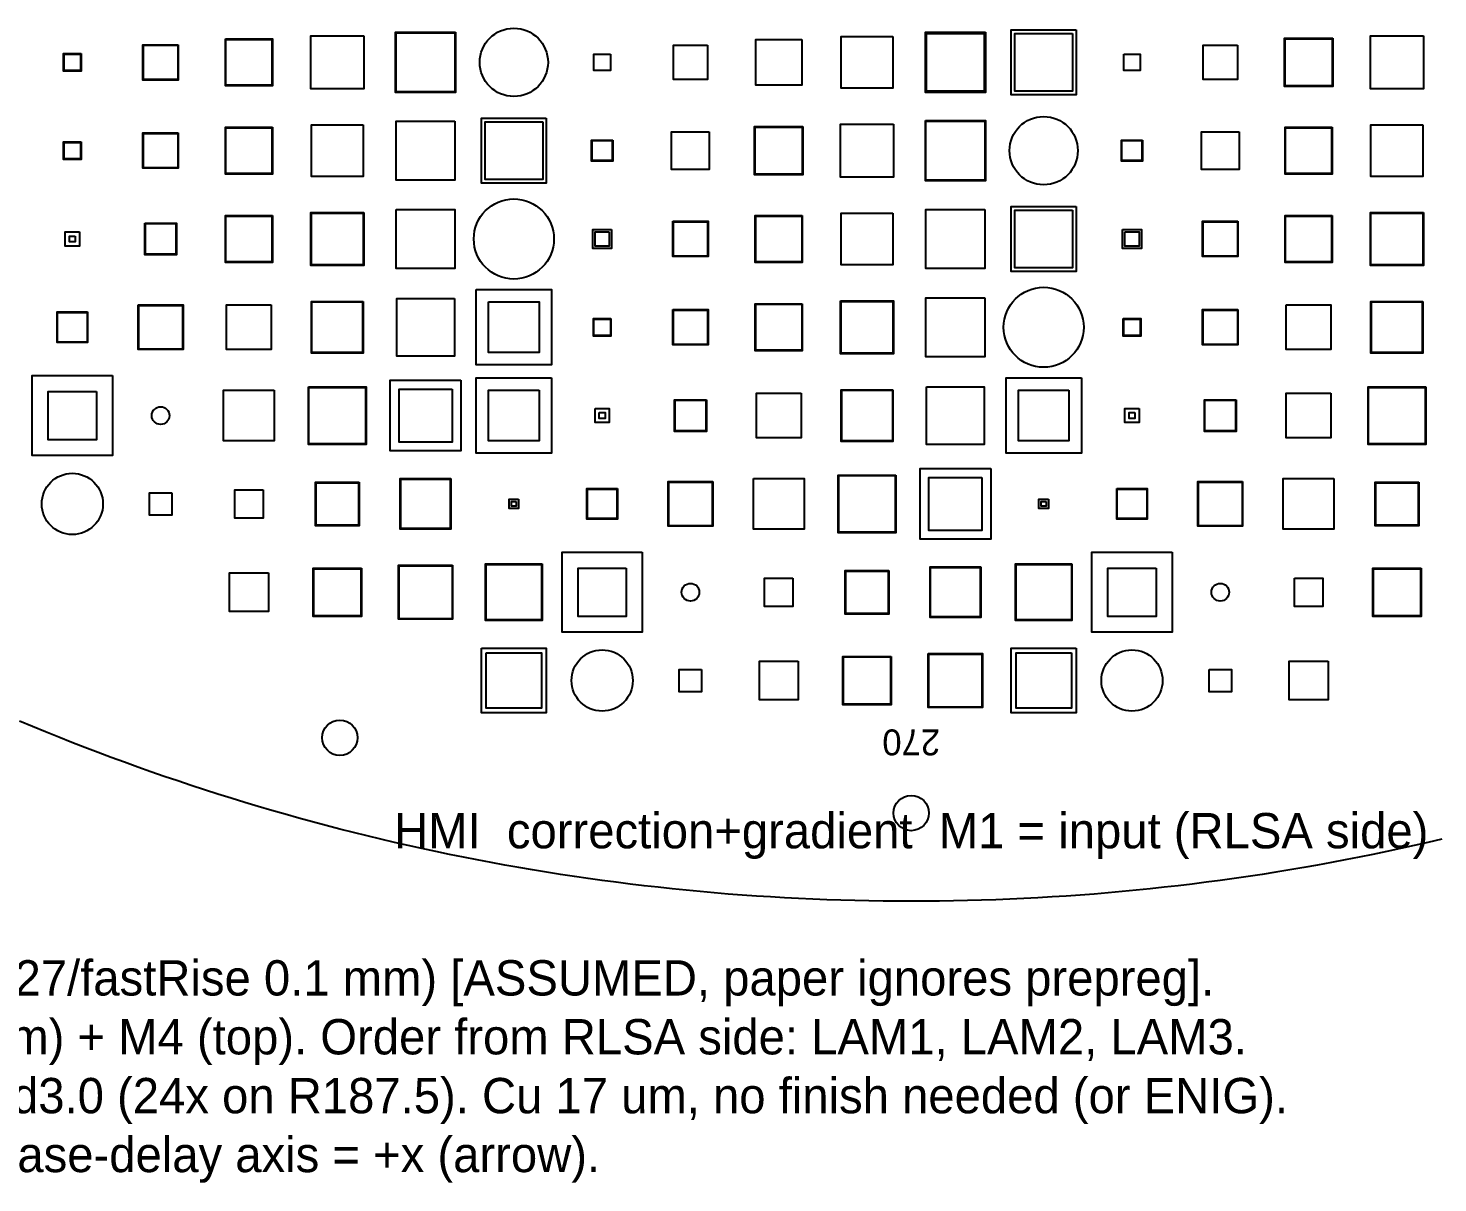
# Model space of a CAD drawing. Header units: millimetres. Extents: x -195 to 195, y -219 to 195.
# Drawn here: x -75 to 44.7, y -218.9 to -120.8 of the extents above; entities that cross this region are included whole.
import ezdxf
from ezdxf.enums import TextEntityAlignment as Align

# ---------------------------------------------------------------- set-up
doc = ezdxf.new("R2010")
doc.units = ezdxf.units.MM
for name, color, linetype in [('DRILL', 6, 'Continuous'), ('FAB', 8, 'Continuous'), ('M1', 1, 'Continuous'), ('M2', 30, 'Continuous'), ('M3', 5, 'Continuous'), ('M4', 3, 'Continuous'), ('NPTH', 9, 'Continuous'), ('OUTLINE', 7, 'Continuous'), ('SILK_TOP', 7, 'Continuous')]:
    doc.layers.add(name, color=color, linetype=linetype)

msp = doc.modelspace()

# ---------------------------------------------------------------- linework, layer by layer
at = {"layer": 'DRILL'}
for centre, radius in [((-33.75, -123.75), 2.9), ((11.25, -131.25), 2.9), ((-33.75, -138.75), 3.4), ((11.25, -146.25), 3.4), ((-63.75, -153.75), 0.75), ((-71.25, -161.25), 2.6), ((-18.75, -168.75), 0.75), ((26.25, -168.75), 0.75), ((-26.25, -176.25), 2.6), ((18.75, -176.25), 2.6)]:
    msp.add_circle(centre, radius, dxfattribs=at)
at = {"layer": 'M1'}
for points in [[(-58.2, -121.8), (-54.3, -121.8), (-54.3, -125.7), (-58.2, -125.7)], [(-46.5, -121.5), (-46.5, -126), (-51, -126), (-51, -121.5)], [(-38.75, -121.25), (-38.75, -126.25), (-43.75, -126.25), (-43.75, -121.25)], [(-9.3, -121.8), (-9.3, -125.7), (-13.2, -125.7), (-13.2, -121.8)], [(-1.55, -121.55), (-1.55, -125.95), (-5.95, -125.95), (-5.95, -121.55)], [(6.2, -121.3), (6.2, -126.2), (1.3, -126.2), (1.3, -121.3)], [(13.7, -121.3), (13.7, -126.2), (8.8, -126.2), (8.8, -121.3)], [(35.75, -121.75), (35.75, -125.75), (31.75, -125.75), (31.75, -121.75)], [(43.5, -121.5), (43.5, -126), (39, -126), (39, -121.5)], [(-70.55, -123.05), (-70.55, -124.45), (-71.95, -124.45), (-71.95, -123.05)], [(-62.3, -122.3), (-62.3, -125.2), (-65.2, -125.2), (-65.2, -122.3)], [(-25.55, -123.05), (-25.55, -124.45), (-26.95, -124.45), (-26.95, -123.05)], [(-17.3, -122.3), (-17.3, -125.2), (-20.2, -125.2), (-20.2, -122.3)], [(18.05, -123.05), (19.45, -123.05), (19.45, -124.45), (18.05, -124.45)], [(27.7, -122.3), (27.7, -125.2), (24.8, -125.2), (24.8, -122.3)], [(-54.3, -129.3), (-54.3, -133.2), (-58.2, -133.2), (-58.2, -129.3)], [(-46.55, -129.05), (-46.55, -133.45), (-50.95, -133.45), (-50.95, -129.05)], [(-38.75, -128.75), (-38.75, -133.75), (-43.75, -133.75), (-43.75, -128.75)], [(-31.3, -128.8), (-31.3, -133.7), (-36.2, -133.7), (-36.2, -128.8)], [(-9.25, -129.25), (-9.25, -133.25), (-13.25, -133.25), (-13.25, -129.25)], [(-1.5, -129), (-1.5, -133.5), (-6, -133.5), (-6, -129)], [(1.25, -128.75), (6.25, -128.75), (6.25, -133.75), (1.25, -133.75)], [(35.7, -129.3), (35.7, -133.2), (31.8, -133.2), (31.8, -129.3)], [(43.45, -129.05), (43.45, -133.45), (39.05, -133.45), (39.05, -129.05)], [(-62.3, -129.8), (-62.3, -132.7), (-65.2, -132.7), (-65.2, -129.8)], [(-25.35, -130.35), (-25.35, -132.15), (-27.15, -132.15), (-27.15, -130.35)], [(-17.15, -129.65), (-17.15, -132.85), (-20.35, -132.85), (-20.35, -129.65)], [(19.65, -130.35), (19.65, -132.15), (17.85, -132.15), (17.85, -130.35)], [(27.85, -129.65), (27.85, -132.85), (24.65, -132.85), (24.65, -129.65)], [(-70.55, -130.55), (-70.55, -131.95), (-71.95, -131.95), (-71.95, -130.55)], [(-43.75, -136.25), (-38.75, -136.25), (-38.75, -141.25), (-43.75, -141.25)], [(6.25, -136.25), (6.25, -141.25), (1.25, -141.25), (1.25, -136.25)], [(13.7, -136.3), (13.7, -141.2), (8.8, -141.2), (8.8, -136.3)], [(-65.1, -137.4), (-62.4, -137.4), (-62.4, -140.1), (-65.1, -140.1)], [(-54.3, -136.8), (-54.3, -140.7), (-58.2, -140.7), (-58.2, -136.8)], [(-46.55, -136.55), (-46.55, -140.95), (-50.95, -140.95), (-50.95, -136.55)], [(-20.2, -137.3), (-17.3, -137.3), (-17.3, -140.2), (-20.2, -140.2)], [(-9.3, -136.8), (-9.3, -140.7), (-13.2, -140.7), (-13.2, -136.8)], [(-1.55, -136.55), (-1.55, -140.95), (-5.95, -140.95), (-5.95, -136.55)], [(27.7, -137.3), (27.7, -140.2), (24.8, -140.2), (24.8, -137.3)], [(35.7, -136.8), (35.7, -140.7), (31.8, -140.7), (31.8, -136.8)], [(43.45, -136.55), (43.45, -140.95), (39.05, -140.95), (39.05, -136.55)], [(-71, -138.5), (-71, -139), (-71.5, -139), (-71.5, -138.5)], [(-25.45, -137.95), (-25.45, -139.55), (-27.05, -139.55), (-27.05, -137.95)], [(17.95, -137.95), (19.55, -137.95), (19.55, -139.55), (17.95, -139.55)], [(-65.6, -144.4), (-61.9, -144.4), (-61.9, -148.1), (-65.6, -148.1)], [(-54.35, -144.35), (-54.35, -148.15), (-58.15, -148.15), (-58.15, -144.35)], [(-46.6, -144.1), (-46.6, -148.4), (-50.9, -148.4), (-50.9, -144.1)], [(-38.8, -143.8), (-38.8, -148.7), (-43.7, -148.7), (-43.7, -143.8)], [(-35.9, -144.1), (-31.6, -144.1), (-31.6, -148.4), (-35.9, -148.4)], [(-20.2, -144.8), (-17.3, -144.8), (-17.3, -147.7), (-20.2, -147.7)], [(-9.3, -144.3), (-9.3, -148.2), (-13.2, -148.2), (-13.2, -144.3)], [(-5.95, -144.05), (-1.55, -144.05), (-1.55, -148.45), (-5.95, -148.45)], [(6.25, -143.75), (6.25, -148.75), (1.25, -148.75), (1.25, -143.75)], [(27.7, -144.8), (27.7, -147.7), (24.8, -147.7), (24.8, -144.8)], [(31.85, -144.35), (35.65, -144.35), (35.65, -148.15), (31.85, -148.15)], [(43.4, -144.1), (43.4, -148.4), (39.1, -148.4), (39.1, -144.1)], [(-70, -145), (-70, -147.5), (-72.5, -147.5), (-72.5, -145)], [(-25.55, -145.55), (-25.55, -146.95), (-26.95, -146.95), (-26.95, -145.55)], [(18.05, -145.55), (19.45, -145.55), (19.45, -146.95), (18.05, -146.95)], [(-38.25, -150.75), (-38.25, -156.75), (-44.25, -156.75), (-44.25, -150.75)], [(-69.2, -151.7), (-69.2, -155.8), (-73.3, -155.8), (-73.3, -151.7)], [(-54.1, -151.6), (-54.1, -155.9), (-58.4, -155.9), (-58.4, -151.6)], [(-51.2, -151.3), (-46.3, -151.3), (-46.3, -156.2), (-51.2, -156.2)], [(-31.6, -151.6), (-31.6, -155.9), (-35.9, -155.9), (-35.9, -151.6)], [(-9.35, -151.85), (-9.35, -155.65), (-13.15, -155.65), (-13.15, -151.85)], [(-1.6, -151.6), (-1.6, -155.9), (-5.9, -155.9), (-5.9, -151.6)], [(1.3, -151.3), (6.2, -151.3), (6.2, -156.2), (1.3, -156.2)], [(13.4, -151.6), (13.4, -155.9), (9.1, -155.9), (9.1, -151.6)], [(35.65, -151.85), (35.65, -155.65), (31.85, -155.65), (31.85, -151.85)], [(43.7, -151.3), (43.7, -156.2), (38.8, -156.2), (38.8, -151.3)], [(-17.4, -152.4), (-17.4, -155.1), (-20.1, -155.1), (-20.1, -152.4)], [(27.6, -152.4), (27.6, -155.1), (24.9, -155.1), (24.9, -152.4)], [(-26.5, -153.5), (-26, -153.5), (-26, -154), (-26.5, -154)], [(19, -153.5), (19, -154), (18.5, -154), (18.5, -153.5)], [(-39.1, -159.1), (-39.1, -163.4), (-43.4, -163.4), (-43.4, -159.1)], [(-13.4, -159.1), (-9.1, -159.1), (-9.1, -163.4), (-13.4, -163.4)], [(-1.3, -158.8), (-1.3, -163.7), (-6.2, -163.7), (-6.2, -158.8)], [(6.75, -158.25), (6.75, -164.25), (0.75, -164.25), (0.75, -158.25)], [(35.9, -159.1), (35.9, -163.4), (31.6, -163.4), (31.6, -159.1)], [(-62.8, -160.3), (-62.8, -162.2), (-64.7, -162.2), (-64.7, -160.3)], [(-55.05, -160.05), (-55.05, -162.45), (-57.45, -162.45), (-57.45, -160.05)], [(-46.9, -159.4), (-46.9, -163.1), (-50.6, -163.1), (-50.6, -159.4)], [(-25, -160), (-25, -162.5), (-27.5, -162.5), (-27.5, -160)], [(-16.9, -159.4), (-16.9, -163.1), (-20.6, -163.1), (-20.6, -159.4)], [(17.5, -160), (20, -160), (20, -162.5), (17.5, -162.5)], [(28.1, -159.4), (28.1, -163.1), (24.4, -163.1), (24.4, -159.4)], [(43.1, -159.4), (43.1, -163.1), (39.4, -163.1), (39.4, -159.4)], [(-33.35, -160.85), (-33.35, -161.65), (-34.15, -161.65), (-34.15, -160.85)], [(11.65, -160.85), (11.65, -161.65), (10.85, -161.65), (10.85, -160.85)], [(-31.4, -166.4), (-31.4, -171.1), (-36.1, -171.1), (-36.1, -166.4)], [(13.6, -166.4), (13.6, -171.1), (8.9, -171.1), (8.9, -166.4)], [(-54.6, -167.1), (-54.6, -170.4), (-57.9, -170.4), (-57.9, -167.1)], [(-46.75, -166.75), (-46.75, -170.75), (-50.75, -170.75), (-50.75, -166.75)], [(-39, -166.5), (-39, -171), (-43.5, -171), (-43.5, -166.5)], [(-24.2, -166.7), (-24.2, -170.8), (-28.3, -170.8), (-28.3, -166.7)], [(-10.05, -167.55), (-10.05, -169.95), (-12.45, -169.95), (-12.45, -167.55)], [(-1.9, -166.9), (-1.9, -170.6), (-5.6, -170.6), (-5.6, -166.9)], [(5.9, -166.6), (5.9, -170.9), (1.6, -170.9), (1.6, -166.6)], [(20.8, -166.7), (20.8, -170.8), (16.7, -170.8), (16.7, -166.7)], [(32.55, -167.55), (34.95, -167.55), (34.95, -169.95), (32.55, -169.95)], [(43.25, -166.75), (43.25, -170.75), (39.25, -170.75), (39.25, -166.75)], [(-36.1, -173.9), (-31.4, -173.9), (-31.4, -178.6), (-36.1, -178.6)], [(-9.6, -174.6), (-9.6, -177.9), (-12.9, -177.9), (-12.9, -174.6)], [(-1.75, -174.25), (-1.75, -178.25), (-5.75, -178.25), (-5.75, -174.25)], [(1.5, -174), (6, -174), (6, -178.5), (1.5, -178.5)], [(13.6, -173.9), (13.6, -178.6), (8.9, -178.6), (8.9, -173.9)], [(35.4, -174.6), (35.4, -177.9), (32.1, -177.9), (32.1, -174.6)], [(-17.8, -175.3), (-17.8, -177.2), (-19.7, -177.2), (-19.7, -175.3)], [(25.3, -175.3), (27.2, -175.3), (27.2, -177.2), (25.3, -177.2)]]:
    msp.add_lwpolyline(points, close=True, dxfattribs=at)
at = {"layer": 'M2'}
for points in [[(-58.25, -121.75), (-54.25, -121.75), (-54.25, -125.75), (-58.25, -125.75)], [(-46.5, -121.5), (-46.5, -126), (-51, -126), (-51, -121.5)], [(-38.7, -121.2), (-38.7, -126.3), (-43.8, -126.3), (-43.8, -121.2)], [(-9.3, -121.8), (-9.3, -125.7), (-13.2, -125.7), (-13.2, -121.8)], [(-1.55, -121.55), (-1.55, -125.95), (-5.95, -125.95), (-5.95, -121.55)], [(6.3, -121.2), (6.3, -126.3), (1.2, -126.3), (1.2, -121.2)], [(14, -121), (14, -126.5), (8.5, -126.5), (8.5, -121)], [(35.8, -121.7), (35.8, -125.8), (31.7, -125.8), (31.7, -121.7)], [(43.5, -121.5), (43.5, -126), (39, -126), (39, -121.5)], [(-70.5, -123), (-70.5, -124.5), (-72, -124.5), (-72, -123)], [(-62.25, -122.25), (-62.25, -125.25), (-65.25, -125.25), (-65.25, -122.25)], [(-25.55, -123.05), (-25.55, -124.45), (-26.95, -124.45), (-26.95, -123.05)], [(-17.3, -122.3), (-17.3, -125.2), (-20.2, -125.2), (-20.2, -122.3)], [(18.05, -123.05), (19.45, -123.05), (19.45, -124.45), (18.05, -124.45)], [(27.7, -122.3), (27.7, -125.2), (24.8, -125.2), (24.8, -122.3)], [(-54.25, -129.25), (-54.25, -133.25), (-58.25, -133.25), (-58.25, -129.25)], [(-46.55, -129.05), (-46.55, -133.45), (-50.95, -133.45), (-50.95, -129.05)], [(-38.75, -128.75), (-38.75, -133.75), (-43.75, -133.75), (-43.75, -128.75)], [(-31, -128.5), (-31, -134), (-36.5, -134), (-36.5, -128.5)], [(-9.2, -129.2), (-9.2, -133.3), (-13.3, -133.3), (-13.3, -129.2)], [(-1.5, -129), (-1.5, -133.5), (-6, -133.5), (-6, -129)], [(1.2, -128.7), (6.3, -128.7), (6.3, -133.8), (1.2, -133.8)], [(35.75, -129.25), (35.75, -133.25), (31.75, -133.25), (31.75, -129.25)], [(43.45, -129.05), (43.45, -133.45), (39.05, -133.45), (39.05, -129.05)], [(-70.5, -130.5), (-70.5, -132), (-72, -132), (-72, -130.5)], [(-62.25, -129.75), (-62.25, -132.75), (-65.25, -132.75), (-65.25, -129.75)], [(-25.4, -130.4), (-25.4, -132.1), (-27.1, -132.1), (-27.1, -130.4)], [(-17.15, -129.65), (-17.15, -132.85), (-20.35, -132.85), (-20.35, -129.65)], [(19.6, -130.4), (19.6, -132.1), (17.9, -132.1), (17.9, -130.4)], [(27.85, -129.65), (27.85, -132.85), (24.65, -132.85), (24.65, -129.65)], [(-43.75, -136.25), (-38.75, -136.25), (-38.75, -141.25), (-43.75, -141.25)], [(6.25, -136.25), (6.25, -141.25), (1.25, -141.25), (1.25, -136.25)], [(14, -136), (14, -141.5), (8.5, -141.5), (8.5, -136)], [(-65.05, -137.45), (-62.45, -137.45), (-62.45, -140.05), (-65.05, -140.05)], [(-54.25, -136.75), (-54.25, -140.75), (-58.25, -140.75), (-58.25, -136.75)], [(-46.5, -136.5), (-46.5, -141), (-51, -141), (-51, -136.5)], [(-20.25, -137.25), (-17.25, -137.25), (-17.25, -140.25), (-20.25, -140.25)], [(-9.25, -136.75), (-9.25, -140.75), (-13.25, -140.75), (-13.25, -136.75)], [(-1.55, -136.55), (-1.55, -140.95), (-5.95, -140.95), (-5.95, -136.55)], [(27.75, -137.25), (27.75, -140.25), (24.75, -140.25), (24.75, -137.25)], [(35.75, -136.75), (35.75, -140.75), (31.75, -140.75), (31.75, -136.75)], [(43.5, -136.5), (43.5, -141), (39, -141), (39, -136.5)], [(-70.65, -138.15), (-70.65, -139.35), (-71.85, -139.35), (-71.85, -138.15)], [(-25.65, -138.15), (-25.65, -139.35), (-26.85, -139.35), (-26.85, -138.15)], [(18.15, -138.15), (19.35, -138.15), (19.35, -139.35), (18.15, -139.35)], [(-36.95, -143.05), (-30.55, -143.05), (-30.55, -149.45), (-36.95, -149.45)], [(-65.65, -144.35), (-61.85, -144.35), (-61.85, -148.15), (-65.65, -148.15)], [(-54.35, -144.35), (-54.35, -148.15), (-58.15, -148.15), (-58.15, -144.35)], [(-46.55, -144.05), (-46.55, -148.45), (-50.95, -148.45), (-50.95, -144.05)], [(-38.8, -143.8), (-38.8, -148.7), (-43.7, -148.7), (-43.7, -143.8)], [(-20.25, -144.75), (-17.25, -144.75), (-17.25, -147.75), (-20.25, -147.75)], [(-9.25, -144.25), (-9.25, -148.25), (-13.25, -148.25), (-13.25, -144.25)], [(-6, -144), (-1.5, -144), (-1.5, -148.5), (-6, -148.5)], [(6.25, -143.75), (6.25, -148.75), (1.25, -148.75), (1.25, -143.75)], [(27.75, -144.75), (27.75, -147.75), (24.75, -147.75), (24.75, -144.75)], [(31.85, -144.35), (35.65, -144.35), (35.65, -148.15), (31.85, -148.15)], [(43.45, -144.05), (43.45, -148.45), (39.05, -148.45), (39.05, -144.05)], [(-69.95, -144.95), (-69.95, -147.55), (-72.55, -147.55), (-72.55, -144.95)], [(-25.5, -145.5), (-25.5, -147), (-27, -147), (-27, -145.5)], [(18, -145.5), (19.5, -145.5), (19.5, -147), (18, -147)], [(-67.85, -150.35), (-67.85, -157.15), (-74.65, -157.15), (-74.65, -150.35)], [(-30.55, -150.55), (-30.55, -156.95), (-36.95, -156.95), (-36.95, -150.55)], [(14.45, -150.55), (14.45, -156.95), (8.05, -156.95), (8.05, -150.55)], [(-54.1, -151.6), (-54.1, -155.9), (-58.4, -155.9), (-58.4, -151.6)], [(-51.15, -151.35), (-46.35, -151.35), (-46.35, -156.15), (-51.15, -156.15)], [(-39, -151.5), (-39, -156), (-43.5, -156), (-43.5, -151.5)], [(-9.35, -151.85), (-9.35, -155.65), (-13.15, -155.65), (-13.15, -151.85)], [(-1.55, -151.55), (-1.55, -155.95), (-5.95, -155.95), (-5.95, -151.55)], [(1.3, -151.3), (6.2, -151.3), (6.2, -156.2), (1.3, -156.2)], [(35.65, -151.85), (35.65, -155.65), (31.85, -155.65), (31.85, -151.85)], [(43.65, -151.35), (43.65, -156.15), (38.85, -156.15), (38.85, -151.35)], [(-26.85, -153.15), (-25.65, -153.15), (-25.65, -154.35), (-26.85, -154.35)], [(-17.45, -152.45), (-17.45, -155.05), (-20.05, -155.05), (-20.05, -152.45)], [(19.35, -153.15), (19.35, -154.35), (18.15, -154.35), (18.15, -153.15)], [(27.55, -152.45), (27.55, -155.05), (24.95, -155.05), (24.95, -152.45)], [(-39.15, -159.15), (-39.15, -163.35), (-43.35, -163.35), (-43.35, -159.15)], [(-13.4, -159.1), (-9.1, -159.1), (-9.1, -163.4), (-13.4, -163.4)], [(-1.35, -158.85), (-1.35, -163.65), (-6.15, -163.65), (-6.15, -158.85)], [(6, -159), (6, -163.5), (1.5, -163.5), (1.5, -159)], [(35.9, -159.1), (35.9, -163.4), (31.6, -163.4), (31.6, -159.1)], [(-62.8, -160.3), (-62.8, -162.2), (-64.7, -162.2), (-64.7, -160.3)], [(-55.05, -160.05), (-55.05, -162.45), (-57.45, -162.45), (-57.45, -160.05)], [(-46.95, -159.45), (-46.95, -163.05), (-50.55, -163.05), (-50.55, -159.45)], [(-24.95, -159.95), (-24.95, -162.55), (-27.55, -162.55), (-27.55, -159.95)], [(-16.85, -159.35), (-16.85, -163.15), (-20.65, -163.15), (-20.65, -159.35)], [(17.45, -159.95), (20.05, -159.95), (20.05, -162.55), (17.45, -162.55)], [(28.15, -159.35), (28.15, -163.15), (24.35, -163.15), (24.35, -159.35)], [(43.05, -159.45), (43.05, -163.05), (39.45, -163.05), (39.45, -159.45)], [(-33.55, -161.05), (-33.55, -161.45), (-33.95, -161.45), (-33.95, -161.05)], [(11.45, -161.05), (11.45, -161.45), (11.05, -161.45), (11.05, -161.05)], [(-31.35, -166.35), (-31.35, -171.15), (-36.15, -171.15), (-36.15, -166.35)], [(-22.85, -165.35), (-22.85, -172.15), (-29.65, -172.15), (-29.65, -165.35)], [(13.65, -166.35), (13.65, -171.15), (8.85, -171.15), (8.85, -166.35)], [(22.15, -165.35), (22.15, -172.15), (15.35, -172.15), (15.35, -165.35)], [(-54.6, -167.1), (-54.6, -170.4), (-57.9, -170.4), (-57.9, -167.1)], [(-46.7, -166.7), (-46.7, -170.8), (-50.8, -170.8), (-50.8, -166.7)], [(-38.95, -166.45), (-38.95, -171.05), (-43.55, -171.05), (-43.55, -166.45)], [(-10.05, -167.55), (-10.05, -169.95), (-12.45, -169.95), (-12.45, -167.55)], [(-1.95, -166.95), (-1.95, -170.55), (-5.55, -170.55), (-5.55, -166.95)], [(5.85, -166.65), (5.85, -170.85), (1.65, -170.85), (1.65, -166.65)], [(32.55, -167.55), (34.95, -167.55), (34.95, -169.95), (32.55, -169.95)], [(43.3, -166.7), (43.3, -170.8), (39.2, -170.8), (39.2, -166.7)], [(-36.5, -173.5), (-31, -173.5), (-31, -179), (-36.5, -179)], [(14, -173.5), (14, -179), (8.5, -179), (8.5, -173.5)], [(-9.6, -174.6), (-9.6, -177.9), (-12.9, -177.9), (-12.9, -174.6)], [(-1.7, -174.2), (-1.7, -178.3), (-5.8, -178.3), (-5.8, -174.2)], [(1.45, -173.95), (6.05, -173.95), (6.05, -178.55), (1.45, -178.55)], [(35.4, -174.6), (35.4, -177.9), (32.1, -177.9), (32.1, -174.6)], [(-17.8, -175.3), (-17.8, -177.2), (-19.7, -177.2), (-19.7, -175.3)], [(25.3, -175.3), (27.2, -175.3), (27.2, -177.2), (25.3, -177.2)]]:
    msp.add_lwpolyline(points, close=True, dxfattribs=at)
at = {"layer": 'M3'}
for points in [[(-58.2, -121.8), (-54.3, -121.8), (-54.3, -125.7), (-58.2, -125.7)], [(-46.5, -121.5), (-46.5, -126), (-51, -126), (-51, -121.5)], [(-38.75, -121.25), (-38.75, -126.25), (-43.75, -126.25), (-43.75, -121.25)], [(-9.3, -121.8), (-9.3, -125.7), (-13.2, -125.7), (-13.2, -121.8)], [(-1.55, -121.55), (-1.55, -125.95), (-5.95, -125.95), (-5.95, -121.55)], [(6.2, -121.3), (6.2, -126.2), (1.3, -126.2), (1.3, -121.3)], [(13.7, -121.3), (13.7, -126.2), (8.8, -126.2), (8.8, -121.3)], [(35.75, -121.75), (35.75, -125.75), (31.75, -125.75), (31.75, -121.75)], [(43.5, -121.5), (43.5, -126), (39, -126), (39, -121.5)], [(-70.55, -123.05), (-70.55, -124.45), (-71.95, -124.45), (-71.95, -123.05)], [(-62.3, -122.3), (-62.3, -125.2), (-65.2, -125.2), (-65.2, -122.3)], [(-25.55, -123.05), (-25.55, -124.45), (-26.95, -124.45), (-26.95, -123.05)], [(-17.3, -122.3), (-17.3, -125.2), (-20.2, -125.2), (-20.2, -122.3)], [(18.05, -123.05), (19.45, -123.05), (19.45, -124.45), (18.05, -124.45)], [(27.7, -122.3), (27.7, -125.2), (24.8, -125.2), (24.8, -122.3)], [(-54.3, -129.3), (-54.3, -133.2), (-58.2, -133.2), (-58.2, -129.3)], [(-46.55, -129.05), (-46.55, -133.45), (-50.95, -133.45), (-50.95, -129.05)], [(-38.75, -128.75), (-38.75, -133.75), (-43.75, -133.75), (-43.75, -128.75)], [(-31.3, -128.8), (-31.3, -133.7), (-36.2, -133.7), (-36.2, -128.8)], [(-9.25, -129.25), (-9.25, -133.25), (-13.25, -133.25), (-13.25, -129.25)], [(-1.5, -129), (-1.5, -133.5), (-6, -133.5), (-6, -129)], [(1.25, -128.75), (6.25, -128.75), (6.25, -133.75), (1.25, -133.75)], [(35.7, -129.3), (35.7, -133.2), (31.8, -133.2), (31.8, -129.3)], [(43.45, -129.05), (43.45, -133.45), (39.05, -133.45), (39.05, -129.05)], [(-62.3, -129.8), (-62.3, -132.7), (-65.2, -132.7), (-65.2, -129.8)], [(-25.35, -130.35), (-25.35, -132.15), (-27.15, -132.15), (-27.15, -130.35)], [(-17.15, -129.65), (-17.15, -132.85), (-20.35, -132.85), (-20.35, -129.65)], [(19.65, -130.35), (19.65, -132.15), (17.85, -132.15), (17.85, -130.35)], [(27.85, -129.65), (27.85, -132.85), (24.65, -132.85), (24.65, -129.65)], [(-70.55, -130.55), (-70.55, -131.95), (-71.95, -131.95), (-71.95, -130.55)], [(-43.75, -136.25), (-38.75, -136.25), (-38.75, -141.25), (-43.75, -141.25)], [(6.25, -136.25), (6.25, -141.25), (1.25, -141.25), (1.25, -136.25)], [(13.7, -136.3), (13.7, -141.2), (8.8, -141.2), (8.8, -136.3)], [(-65.1, -137.4), (-62.4, -137.4), (-62.4, -140.1), (-65.1, -140.1)], [(-54.3, -136.8), (-54.3, -140.7), (-58.2, -140.7), (-58.2, -136.8)], [(-46.55, -136.55), (-46.55, -140.95), (-50.95, -140.95), (-50.95, -136.55)], [(-20.2, -137.3), (-17.3, -137.3), (-17.3, -140.2), (-20.2, -140.2)], [(-9.3, -136.8), (-9.3, -140.7), (-13.2, -140.7), (-13.2, -136.8)], [(-1.55, -136.55), (-1.55, -140.95), (-5.95, -140.95), (-5.95, -136.55)], [(27.7, -137.3), (27.7, -140.2), (24.8, -140.2), (24.8, -137.3)], [(35.7, -136.8), (35.7, -140.7), (31.8, -140.7), (31.8, -136.8)], [(43.45, -136.55), (43.45, -140.95), (39.05, -140.95), (39.05, -136.55)], [(-71, -138.5), (-71, -139), (-71.5, -139), (-71.5, -138.5)], [(-25.45, -137.95), (-25.45, -139.55), (-27.05, -139.55), (-27.05, -137.95)], [(17.95, -137.95), (19.55, -137.95), (19.55, -139.55), (17.95, -139.55)], [(-65.6, -144.4), (-61.9, -144.4), (-61.9, -148.1), (-65.6, -148.1)], [(-54.35, -144.35), (-54.35, -148.15), (-58.15, -148.15), (-58.15, -144.35)], [(-46.6, -144.1), (-46.6, -148.4), (-50.9, -148.4), (-50.9, -144.1)], [(-38.8, -143.8), (-38.8, -148.7), (-43.7, -148.7), (-43.7, -143.8)], [(-35.9, -144.1), (-31.6, -144.1), (-31.6, -148.4), (-35.9, -148.4)], [(-20.2, -144.8), (-17.3, -144.8), (-17.3, -147.7), (-20.2, -147.7)], [(-9.3, -144.3), (-9.3, -148.2), (-13.2, -148.2), (-13.2, -144.3)], [(-5.95, -144.05), (-1.55, -144.05), (-1.55, -148.45), (-5.95, -148.45)], [(6.25, -143.75), (6.25, -148.75), (1.25, -148.75), (1.25, -143.75)], [(27.7, -144.8), (27.7, -147.7), (24.8, -147.7), (24.8, -144.8)], [(31.85, -144.35), (35.65, -144.35), (35.65, -148.15), (31.85, -148.15)], [(43.4, -144.1), (43.4, -148.4), (39.1, -148.4), (39.1, -144.1)], [(-70, -145), (-70, -147.5), (-72.5, -147.5), (-72.5, -145)], [(-25.55, -145.55), (-25.55, -146.95), (-26.95, -146.95), (-26.95, -145.55)], [(18.05, -145.55), (19.45, -145.55), (19.45, -146.95), (18.05, -146.95)], [(-38.25, -150.75), (-38.25, -156.75), (-44.25, -156.75), (-44.25, -150.75)], [(-69.2, -151.7), (-69.2, -155.8), (-73.3, -155.8), (-73.3, -151.7)], [(-54.1, -151.6), (-54.1, -155.9), (-58.4, -155.9), (-58.4, -151.6)], [(-51.2, -151.3), (-46.3, -151.3), (-46.3, -156.2), (-51.2, -156.2)], [(-31.6, -151.6), (-31.6, -155.9), (-35.9, -155.9), (-35.9, -151.6)], [(-9.35, -151.85), (-9.35, -155.65), (-13.15, -155.65), (-13.15, -151.85)], [(-1.6, -151.6), (-1.6, -155.9), (-5.9, -155.9), (-5.9, -151.6)], [(1.3, -151.3), (6.2, -151.3), (6.2, -156.2), (1.3, -156.2)], [(13.4, -151.6), (13.4, -155.9), (9.1, -155.9), (9.1, -151.6)], [(35.65, -151.85), (35.65, -155.65), (31.85, -155.65), (31.85, -151.85)], [(43.7, -151.3), (43.7, -156.2), (38.8, -156.2), (38.8, -151.3)], [(-17.4, -152.4), (-17.4, -155.1), (-20.1, -155.1), (-20.1, -152.4)], [(27.6, -152.4), (27.6, -155.1), (24.9, -155.1), (24.9, -152.4)], [(-26.5, -153.5), (-26, -153.5), (-26, -154), (-26.5, -154)], [(19, -153.5), (19, -154), (18.5, -154), (18.5, -153.5)], [(-39.1, -159.1), (-39.1, -163.4), (-43.4, -163.4), (-43.4, -159.1)], [(-13.4, -159.1), (-9.1, -159.1), (-9.1, -163.4), (-13.4, -163.4)], [(-1.3, -158.8), (-1.3, -163.7), (-6.2, -163.7), (-6.2, -158.8)], [(6.75, -158.25), (6.75, -164.25), (0.75, -164.25), (0.75, -158.25)], [(35.9, -159.1), (35.9, -163.4), (31.6, -163.4), (31.6, -159.1)], [(-62.8, -160.3), (-62.8, -162.2), (-64.7, -162.2), (-64.7, -160.3)], [(-55.05, -160.05), (-55.05, -162.45), (-57.45, -162.45), (-57.45, -160.05)], [(-46.9, -159.4), (-46.9, -163.1), (-50.6, -163.1), (-50.6, -159.4)], [(-25, -160), (-25, -162.5), (-27.5, -162.5), (-27.5, -160)], [(-16.9, -159.4), (-16.9, -163.1), (-20.6, -163.1), (-20.6, -159.4)], [(17.5, -160), (20, -160), (20, -162.5), (17.5, -162.5)], [(28.1, -159.4), (28.1, -163.1), (24.4, -163.1), (24.4, -159.4)], [(43.1, -159.4), (43.1, -163.1), (39.4, -163.1), (39.4, -159.4)], [(-33.35, -160.85), (-33.35, -161.65), (-34.15, -161.65), (-34.15, -160.85)], [(11.65, -160.85), (11.65, -161.65), (10.85, -161.65), (10.85, -160.85)], [(-31.4, -166.4), (-31.4, -171.1), (-36.1, -171.1), (-36.1, -166.4)], [(13.6, -166.4), (13.6, -171.1), (8.9, -171.1), (8.9, -166.4)], [(-54.6, -167.1), (-54.6, -170.4), (-57.9, -170.4), (-57.9, -167.1)], [(-46.75, -166.75), (-46.75, -170.75), (-50.75, -170.75), (-50.75, -166.75)], [(-39, -166.5), (-39, -171), (-43.5, -171), (-43.5, -166.5)], [(-24.2, -166.7), (-24.2, -170.8), (-28.3, -170.8), (-28.3, -166.7)], [(-10.05, -167.55), (-10.05, -169.95), (-12.45, -169.95), (-12.45, -167.55)], [(-1.9, -166.9), (-1.9, -170.6), (-5.6, -170.6), (-5.6, -166.9)], [(5.9, -166.6), (5.9, -170.9), (1.6, -170.9), (1.6, -166.6)], [(20.8, -166.7), (20.8, -170.8), (16.7, -170.8), (16.7, -166.7)], [(32.55, -167.55), (34.95, -167.55), (34.95, -169.95), (32.55, -169.95)], [(43.25, -166.75), (43.25, -170.75), (39.25, -170.75), (39.25, -166.75)], [(-36.1, -173.9), (-31.4, -173.9), (-31.4, -178.6), (-36.1, -178.6)], [(-9.6, -174.6), (-9.6, -177.9), (-12.9, -177.9), (-12.9, -174.6)], [(-1.75, -174.25), (-1.75, -178.25), (-5.75, -178.25), (-5.75, -174.25)], [(1.5, -174), (6, -174), (6, -178.5), (1.5, -178.5)], [(13.6, -173.9), (13.6, -178.6), (8.9, -178.6), (8.9, -173.9)], [(35.4, -174.6), (35.4, -177.9), (32.1, -177.9), (32.1, -174.6)], [(-17.8, -175.3), (-17.8, -177.2), (-19.7, -177.2), (-19.7, -175.3)], [(25.3, -175.3), (27.2, -175.3), (27.2, -177.2), (25.3, -177.2)]]:
    msp.add_lwpolyline(points, close=True, dxfattribs=at)
at = {"layer": 'M4'}
for points in [[(-58.25, -121.75), (-54.25, -121.75), (-54.25, -125.75), (-58.25, -125.75)], [(-46.5, -121.5), (-46.5, -126), (-51, -126), (-51, -121.5)], [(-38.7, -121.2), (-38.7, -126.3), (-43.8, -126.3), (-43.8, -121.2)], [(-9.3, -121.8), (-9.3, -125.7), (-13.2, -125.7), (-13.2, -121.8)], [(-1.55, -121.55), (-1.55, -125.95), (-5.95, -125.95), (-5.95, -121.55)], [(6.3, -121.2), (6.3, -126.3), (1.2, -126.3), (1.2, -121.2)], [(14, -121), (14, -126.5), (8.5, -126.5), (8.5, -121)], [(35.8, -121.7), (35.8, -125.8), (31.7, -125.8), (31.7, -121.7)], [(43.5, -121.5), (43.5, -126), (39, -126), (39, -121.5)], [(-70.5, -123), (-70.5, -124.5), (-72, -124.5), (-72, -123)], [(-62.25, -122.25), (-62.25, -125.25), (-65.25, -125.25), (-65.25, -122.25)], [(-25.55, -123.05), (-25.55, -124.45), (-26.95, -124.45), (-26.95, -123.05)], [(-17.3, -122.3), (-17.3, -125.2), (-20.2, -125.2), (-20.2, -122.3)], [(18.05, -123.05), (19.45, -123.05), (19.45, -124.45), (18.05, -124.45)], [(27.7, -122.3), (27.7, -125.2), (24.8, -125.2), (24.8, -122.3)], [(-54.25, -129.25), (-54.25, -133.25), (-58.25, -133.25), (-58.25, -129.25)], [(-46.55, -129.05), (-46.55, -133.45), (-50.95, -133.45), (-50.95, -129.05)], [(-38.75, -128.75), (-38.75, -133.75), (-43.75, -133.75), (-43.75, -128.75)], [(-31, -128.5), (-31, -134), (-36.5, -134), (-36.5, -128.5)], [(-9.2, -129.2), (-9.2, -133.3), (-13.3, -133.3), (-13.3, -129.2)], [(-1.5, -129), (-1.5, -133.5), (-6, -133.5), (-6, -129)], [(1.2, -128.7), (6.3, -128.7), (6.3, -133.8), (1.2, -133.8)], [(35.75, -129.25), (35.75, -133.25), (31.75, -133.25), (31.75, -129.25)], [(43.45, -129.05), (43.45, -133.45), (39.05, -133.45), (39.05, -129.05)], [(-70.5, -130.5), (-70.5, -132), (-72, -132), (-72, -130.5)], [(-62.25, -129.75), (-62.25, -132.75), (-65.25, -132.75), (-65.25, -129.75)], [(-25.4, -130.4), (-25.4, -132.1), (-27.1, -132.1), (-27.1, -130.4)], [(-17.15, -129.65), (-17.15, -132.85), (-20.35, -132.85), (-20.35, -129.65)], [(19.6, -130.4), (19.6, -132.1), (17.9, -132.1), (17.9, -130.4)], [(27.85, -129.65), (27.85, -132.85), (24.65, -132.85), (24.65, -129.65)], [(-43.75, -136.25), (-38.75, -136.25), (-38.75, -141.25), (-43.75, -141.25)], [(6.25, -136.25), (6.25, -141.25), (1.25, -141.25), (1.25, -136.25)], [(14, -136), (14, -141.5), (8.5, -141.5), (8.5, -136)], [(-65.05, -137.45), (-62.45, -137.45), (-62.45, -140.05), (-65.05, -140.05)], [(-54.25, -136.75), (-54.25, -140.75), (-58.25, -140.75), (-58.25, -136.75)], [(-46.5, -136.5), (-46.5, -141), (-51, -141), (-51, -136.5)], [(-20.25, -137.25), (-17.25, -137.25), (-17.25, -140.25), (-20.25, -140.25)], [(-9.25, -136.75), (-9.25, -140.75), (-13.25, -140.75), (-13.25, -136.75)], [(-1.55, -136.55), (-1.55, -140.95), (-5.95, -140.95), (-5.95, -136.55)], [(27.75, -137.25), (27.75, -140.25), (24.75, -140.25), (24.75, -137.25)], [(35.75, -136.75), (35.75, -140.75), (31.75, -140.75), (31.75, -136.75)], [(43.5, -136.5), (43.5, -141), (39, -141), (39, -136.5)], [(-70.65, -138.15), (-70.65, -139.35), (-71.85, -139.35), (-71.85, -138.15)], [(-25.65, -138.15), (-25.65, -139.35), (-26.85, -139.35), (-26.85, -138.15)], [(18.15, -138.15), (19.35, -138.15), (19.35, -139.35), (18.15, -139.35)], [(-36.95, -143.05), (-30.55, -143.05), (-30.55, -149.45), (-36.95, -149.45)], [(-65.65, -144.35), (-61.85, -144.35), (-61.85, -148.15), (-65.65, -148.15)], [(-54.35, -144.35), (-54.35, -148.15), (-58.15, -148.15), (-58.15, -144.35)], [(-46.55, -144.05), (-46.55, -148.45), (-50.95, -148.45), (-50.95, -144.05)], [(-38.8, -143.8), (-38.8, -148.7), (-43.7, -148.7), (-43.7, -143.8)], [(-20.25, -144.75), (-17.25, -144.75), (-17.25, -147.75), (-20.25, -147.75)], [(-9.25, -144.25), (-9.25, -148.25), (-13.25, -148.25), (-13.25, -144.25)], [(-6, -144), (-1.5, -144), (-1.5, -148.5), (-6, -148.5)], [(6.25, -143.75), (6.25, -148.75), (1.25, -148.75), (1.25, -143.75)], [(27.75, -144.75), (27.75, -147.75), (24.75, -147.75), (24.75, -144.75)], [(31.85, -144.35), (35.65, -144.35), (35.65, -148.15), (31.85, -148.15)], [(43.45, -144.05), (43.45, -148.45), (39.05, -148.45), (39.05, -144.05)], [(-69.95, -144.95), (-69.95, -147.55), (-72.55, -147.55), (-72.55, -144.95)], [(-25.5, -145.5), (-25.5, -147), (-27, -147), (-27, -145.5)], [(18, -145.5), (19.5, -145.5), (19.5, -147), (18, -147)], [(-67.85, -150.35), (-67.85, -157.15), (-74.65, -157.15), (-74.65, -150.35)], [(-30.55, -150.55), (-30.55, -156.95), (-36.95, -156.95), (-36.95, -150.55)], [(14.45, -150.55), (14.45, -156.95), (8.05, -156.95), (8.05, -150.55)], [(-54.1, -151.6), (-54.1, -155.9), (-58.4, -155.9), (-58.4, -151.6)], [(-51.15, -151.35), (-46.35, -151.35), (-46.35, -156.15), (-51.15, -156.15)], [(-39, -151.5), (-39, -156), (-43.5, -156), (-43.5, -151.5)], [(-9.35, -151.85), (-9.35, -155.65), (-13.15, -155.65), (-13.15, -151.85)], [(-1.55, -151.55), (-1.55, -155.95), (-5.95, -155.95), (-5.95, -151.55)], [(1.3, -151.3), (6.2, -151.3), (6.2, -156.2), (1.3, -156.2)], [(35.65, -151.85), (35.65, -155.65), (31.85, -155.65), (31.85, -151.85)], [(43.65, -151.35), (43.65, -156.15), (38.85, -156.15), (38.85, -151.35)], [(-26.85, -153.15), (-25.65, -153.15), (-25.65, -154.35), (-26.85, -154.35)], [(-17.45, -152.45), (-17.45, -155.05), (-20.05, -155.05), (-20.05, -152.45)], [(19.35, -153.15), (19.35, -154.35), (18.15, -154.35), (18.15, -153.15)], [(27.55, -152.45), (27.55, -155.05), (24.95, -155.05), (24.95, -152.45)], [(-39.15, -159.15), (-39.15, -163.35), (-43.35, -163.35), (-43.35, -159.15)], [(-13.4, -159.1), (-9.1, -159.1), (-9.1, -163.4), (-13.4, -163.4)], [(-1.35, -158.85), (-1.35, -163.65), (-6.15, -163.65), (-6.15, -158.85)], [(6, -159), (6, -163.5), (1.5, -163.5), (1.5, -159)], [(35.9, -159.1), (35.9, -163.4), (31.6, -163.4), (31.6, -159.1)], [(-62.8, -160.3), (-62.8, -162.2), (-64.7, -162.2), (-64.7, -160.3)], [(-55.05, -160.05), (-55.05, -162.45), (-57.45, -162.45), (-57.45, -160.05)], [(-46.95, -159.45), (-46.95, -163.05), (-50.55, -163.05), (-50.55, -159.45)], [(-24.95, -159.95), (-24.95, -162.55), (-27.55, -162.55), (-27.55, -159.95)], [(-16.85, -159.35), (-16.85, -163.15), (-20.65, -163.15), (-20.65, -159.35)], [(17.45, -159.95), (20.05, -159.95), (20.05, -162.55), (17.45, -162.55)], [(28.15, -159.35), (28.15, -163.15), (24.35, -163.15), (24.35, -159.35)], [(43.05, -159.45), (43.05, -163.05), (39.45, -163.05), (39.45, -159.45)], [(-33.55, -161.05), (-33.55, -161.45), (-33.95, -161.45), (-33.95, -161.05)], [(11.45, -161.05), (11.45, -161.45), (11.05, -161.45), (11.05, -161.05)], [(-31.35, -166.35), (-31.35, -171.15), (-36.15, -171.15), (-36.15, -166.35)], [(-22.85, -165.35), (-22.85, -172.15), (-29.65, -172.15), (-29.65, -165.35)], [(13.65, -166.35), (13.65, -171.15), (8.85, -171.15), (8.85, -166.35)], [(22.15, -165.35), (22.15, -172.15), (15.35, -172.15), (15.35, -165.35)], [(-54.6, -167.1), (-54.6, -170.4), (-57.9, -170.4), (-57.9, -167.1)], [(-46.7, -166.7), (-46.7, -170.8), (-50.8, -170.8), (-50.8, -166.7)], [(-38.95, -166.45), (-38.95, -171.05), (-43.55, -171.05), (-43.55, -166.45)], [(-10.05, -167.55), (-10.05, -169.95), (-12.45, -169.95), (-12.45, -167.55)], [(-1.95, -166.95), (-1.95, -170.55), (-5.55, -170.55), (-5.55, -166.95)], [(5.85, -166.65), (5.85, -170.85), (1.65, -170.85), (1.65, -166.65)], [(32.55, -167.55), (34.95, -167.55), (34.95, -169.95), (32.55, -169.95)], [(43.3, -166.7), (43.3, -170.8), (39.2, -170.8), (39.2, -166.7)], [(-36.5, -173.5), (-31, -173.5), (-31, -179), (-36.5, -179)], [(14, -173.5), (14, -179), (8.5, -179), (8.5, -173.5)], [(-9.6, -174.6), (-9.6, -177.9), (-12.9, -177.9), (-12.9, -174.6)], [(-1.7, -174.2), (-1.7, -178.3), (-5.8, -178.3), (-5.8, -174.2)], [(1.45, -173.95), (6.05, -173.95), (6.05, -178.55), (1.45, -178.55)], [(35.4, -174.6), (35.4, -177.9), (32.1, -177.9), (32.1, -174.6)], [(-17.8, -175.3), (-17.8, -177.2), (-19.7, -177.2), (-19.7, -175.3)], [(25.3, -175.3), (27.2, -175.3), (27.2, -177.2), (25.3, -177.2)]]:
    msp.add_lwpolyline(points, close=True, dxfattribs=at)
at = {"layer": 'NPTH'}
for centre in [(-48.53, -181.11), (0, -187.5)]:
    msp.add_circle(centre, 1.5, dxfattribs=at)
at = {"layer": 'OUTLINE'}
msp.add_lwpolyline([(45.06, -189.72), (43.89, -190), (42.72, -190.26), (41.56, -190.52), (40.39, -190.77), (39.22, -191.02), (38.04, -191.25), (36.87, -191.48), (35.69, -191.71), (34.52, -191.92), (33.34, -192.13), (32.16, -192.33), (30.98, -192.52), (29.8, -192.71), (28.61, -192.89), (27.43, -193.06), (26.24, -193.23), (25.06, -193.38), (23.87, -193.53), (22.68, -193.68), (21.49, -193.81), (20.3, -193.94), (19.11, -194.06), (17.92, -194.17), (16.73, -194.28), (15.54, -194.38), (14.35, -194.47), (13.15, -194.56), (11.96, -194.63), (10.76, -194.7), (9.57, -194.77), (8.37, -194.82), (7.18, -194.87), (5.98, -194.91), (4.79, -194.94), (3.59, -194.97), (2.39, -194.99), (1.2, -195), (0, -195), (-1.2, -195), (-2.39, -194.99), (-3.59, -194.97), (-4.79, -194.94), (-5.98, -194.91), (-7.18, -194.87), (-8.37, -194.82), (-9.57, -194.77), (-10.76, -194.7), (-11.96, -194.63), (-13.15, -194.56), (-14.35, -194.47), (-15.54, -194.38), (-16.73, -194.28), (-17.92, -194.17), (-19.11, -194.06), (-20.3, -193.94), (-21.49, -193.81), (-22.68, -193.68), (-23.87, -193.53), (-25.06, -193.38), (-26.24, -193.23), (-27.43, -193.06), (-28.61, -192.89), (-29.8, -192.71), (-30.98, -192.52), (-32.16, -192.33), (-33.34, -192.13), (-34.52, -191.92), (-35.69, -191.71), (-36.87, -191.48), (-38.04, -191.25), (-39.22, -191.02), (-40.39, -190.77), (-41.56, -190.52), (-42.72, -190.26), (-43.89, -190), (-45.06, -189.72), (-46.22, -189.44), (-47.38, -189.16), (-48.54, -188.86), (-49.7, -188.56), (-50.85, -188.25), (-52.01, -187.94), (-53.16, -187.61), (-54.31, -187.28), (-55.46, -186.95), (-56.61, -186.6), (-57.75, -186.25), (-58.89, -185.89), (-60.03, -185.53), (-61.17, -185.16), (-62.3, -184.78), (-63.44, -184.39), (-64.57, -184), (-65.69, -183.6), (-66.82, -183.19), (-67.94, -182.78), (-69.06, -182.36), (-70.18, -181.93), (-71.29, -181.5), (-72.41, -181.06), (-73.52, -180.61), (-74.62, -180.16), (-75.73, -179.7)], dxfattribs=at)

# ---------------------------------------------------------------- texts
at = {"layer": 'FAB'}
for s, p in [('HM: 3 x Taconic TLY-5 1.6 mm, bonded with thin prepreg (e.g. FR-27/fastRise 0.1 mm) [ASSUMED, paper ignores prepreg].', (-195, -203)), ('LAM1 = M1 (bottom) + M2 (top); LAM2 = no Cu; LAM3 = M3 (bottom) + M4 (top). Order from RLSA side: LAM1, LAM2, LAM3.', (-195, -208)), ('After bonding drill DRILL holes (non-plated) through all; drill NPTH d3.0 (24x on R187.5). Cu 17 um, no finish needed (or ENIG).', (-195, -213)), ('Register the three laminates on the 24 rim holes + the +x notch. Phase-delay axis = +x (arrow).', (-195, -218))]:
    msp.add_text(s, height=3, dxfattribs=at).set_placement(p)
at = {"layer": 'SILK_TOP'}
msp.add_text('270', height=2.2, rotation=180, dxfattribs=at).set_placement((0, -181.5), align=Align.MIDDLE_CENTER)
msp.add_text('HMI  correction+gradient  M1 = input (RLSA side)', height=3, dxfattribs=at).set_placement((0, -189), align=Align.MIDDLE_CENTER)

doc.saveas('drawing.dxf')
